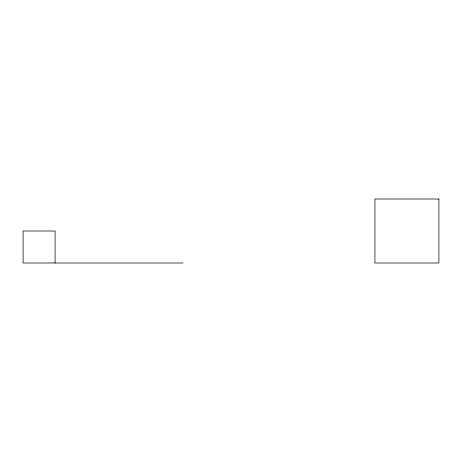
<?xml version="1.0" encoding="UTF-8"?>
<svg xmlns="http://www.w3.org/2000/svg" width="462" height="462" viewBox="0 0 462 462"><rect width="100%" height="100%" fill="white"/><g stroke="black" fill="none" stroke-linecap="round" stroke-linejoin="round"><path stroke-width="0.69" d="M183.021 262.982L23.1 262.982L23.1 231L55.082 231L55.082 262.982M438.9 199.018L374.93 199.018L374.93 262.982L438.9 262.982L438.9 199.018"/></g></svg>
